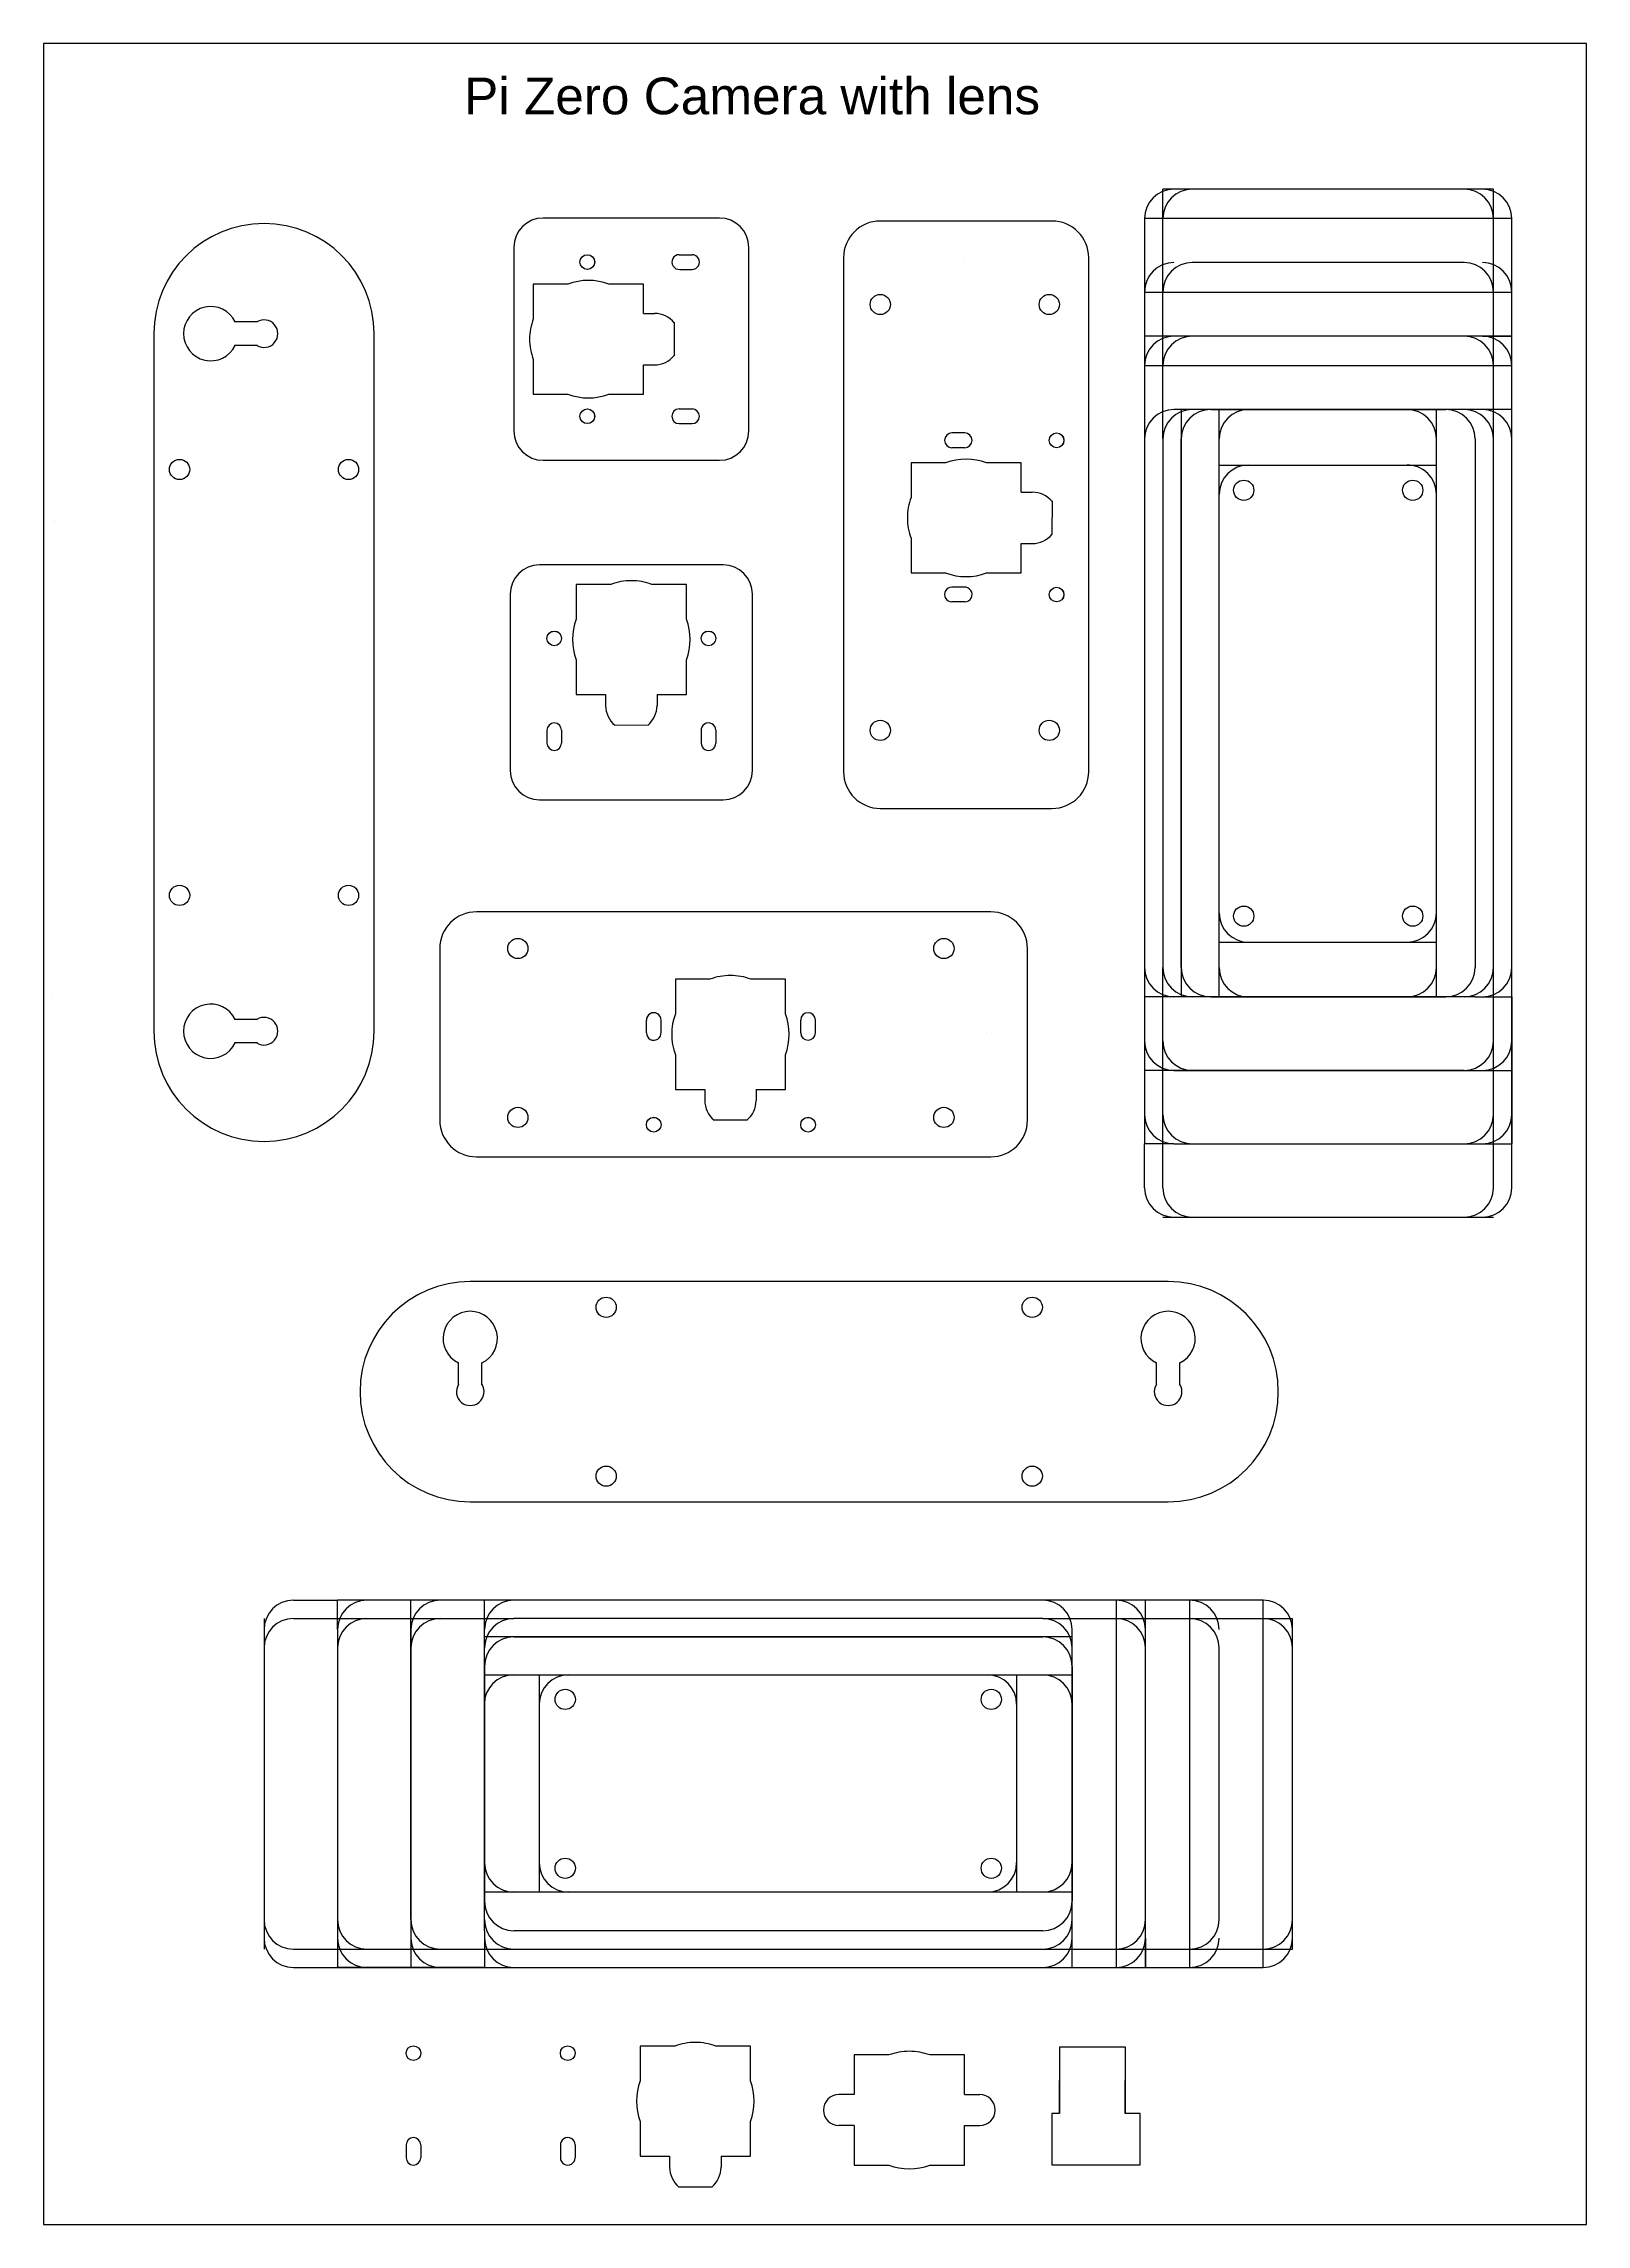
# Model space of a CAD drawing. Header units: millimetres. Extents: x -482 to 810, y -42 to 455.
# Drawn here: x 0 to 210, y 0 to 297 of the extents above; entities that cross this region are included whole.
import ezdxf

# ---------------------------------------------------------------- set-up
doc = ezdxf.new("R2010")
doc.units = ezdxf.units.MM
doc.layers.get('0').update_dxf_attribs({"lineweight": 25, "true_color": 0xffffff})
doc.styles.add('textstyle5', font='')
doc.styles.get('textstyle5').set_extended_font_data('Arial')

msp = doc.modelspace()

# ---------------------------------------------------------------- linework, layer by layer
for p, q in [((210, 297), (0, 297)), ((0, 297), (0, 0)), ((210, 0), (210, 297)), ((197.36, 277.17), (152.36, 277.17)), ((152.36, 243.17), (152.36, 277.17)), ((193.36, 277.17), (156.36, 277.17)), ((197.36, 243.17), (197.36, 277.17)), ((92, 273.25), (68, 273.25)), ((30, 272.5), (30, 272.5)), ((137.26, 272.84), (113.89, 272.84)), ((199.86, 273.17), (149.86, 273.17)), ((149.86, 273.17), (149.86, 263.17)), ((199.86, 253.17), (199.86, 273.17)), ((64, 269.25), (64, 244.25)), ((86.51, 268.25), (88.26, 268.25)), ((96, 244.25), (96, 269.25)), ((108.89, 267.84), (108.89, 197.84)), ((142.26, 197.84), (142.26, 267.84)), ((86.59, 266.25), (88.25, 266.25)), ((125.29, 267.27), (125.29, 267.27)), ((149.86, 267.17), (149.86, 147.17)), ((193.36, 267.17), (156.36, 267.17)), ((199.86, 147.17), (199.86, 267.17)), ((71.37, 264.25), (66.65, 264.25)), ((66.65, 264.25), (66.65, 259.53)), ((81.65, 264.25), (76.93, 264.25)), ((81.65, 260.25), (81.65, 264.25)), ((149.86, 263.17), (149.86, 151.17)), ((149.86, 263.17), (199.86, 263.17)), ((199.86, 151.17), (199.86, 263.17)), ((29.1, 259.1), (26, 259.1)), ((81.65, 260.25), (83.15, 260.25)), ((85.85, 259.05), (85.84, 254.5)), ((15, 257.5), (15, 162.5)), ((29.1, 255.9), (26, 255.9)), ((45, 162.5), (45, 257.5)), ((199.86, 257.17), (149.86, 257.17)), ((193.36, 257.17), (156.36, 257.17)), ((195.86, 257.17), (199.86, 257.17)), ((66.65, 253.97), (66.65, 249.25)), ((81.65, 249.25), (81.65, 253.25)), ((81.65, 253.25), (83.15, 253.25)), ((149.86, 253.17), (199.86, 253.17)), ((66.65, 249.25), (71.37, 249.25)), ((76.93, 249.25), (81.65, 249.25)), ((86.51, 247.25), (88.26, 247.25)), ((149.86, 247.17), (149.86, 147.17)), ((149.86, 247.17), (149.86, 167.17)), ((199.86, 247.17), (153.86, 247.17)), ((154.86, 247.17), (154.86, 167.17)), ((193.36, 247.17), (156.36, 247.17)), ((158.86, 247.17), (190.86, 247.17)), ((160.01, 167.12), (160.01, 247.17)), ((189.59, 167.13), (189.59, 247.17)), ((199.86, 147.17), (199.86, 247.17)), ((199.86, 167.17), (199.86, 247.17)), ((86.51, 245.25), (88.26, 245.25)), ((125.38, 243.97), (123.63, 243.97)), ((125.38, 241.97), (123.63, 241.97)), ((149.86, 243.17), (149.86, 171.17)), ((152.36, 243.17), (152.36, 171.17)), ((154.86, 171.17), (154.86, 243.17)), ((194.86, 243.17), (194.86, 171.17)), ((197.36, 171.17), (197.36, 243.17)), ((199.86, 171.17), (199.86, 243.17)), ((68, 240.25), (92, 240.25)), ((122.78, 239.91), (118.07, 239.91)), ((118.07, 239.91), (118.07, 235.19)), ((133.07, 239.91), (128.35, 239.91)), ((133.07, 235.91), (133.07, 239.91)), ((160.03, 239.61), (189.59, 239.61)), ((133.07, 235.91), (134.57, 235.91)), ((137.27, 234.71), (137.26, 230.16)), ((1.53, 231.9), (1.53, 231.9)), ((118.07, 229.63), (118.07, 224.91)), ((133.07, 224.91), (133.07, 228.91)), ((133.07, 228.91), (134.57, 228.91)), ((92.5, 226), (67.5, 226)), ((77.22, 223.35), (72.5, 223.35)), ((72.5, 223.35), (72.5, 218.63)), ((87.5, 223.35), (82.78, 223.35)), ((87.5, 218.63), (87.5, 223.35)), ((118.07, 224.91), (122.78, 224.91)), ((125.3, 222.96), (123.63, 222.97)), ((128.35, 224.91), (133.07, 224.91)), ((63.5, 222), (63.5, 198)), ((96.5, 198), (96.5, 222)), ((125.38, 220.97), (123.63, 220.97)), ((72.5, 213.07), (72.5, 208.35)), ((87.5, 208.35), (87.5, 213.07)), ((72.5, 208.35), (76.5, 208.35)), ((76.5, 208.35), (76.5, 206.85)), ((83.5, 208.35), (87.5, 208.35)), ((83.5, 208.35), (83.5, 206.85)), ((68.5, 203.49), (68.5, 201.74)), ((70.5, 203.49), (70.5, 201.74)), ((82.3, 204.15), (77.75, 204.16)), ((89.5, 203.41), (89.5, 201.75)), ((91.5, 203.49), (91.5, 201.74)), ((67.5, 194), (92.5, 194)), ((113.89, 192.84), (137.26, 192.84)), ((128.92, 178.76), (58.92, 178.76)), ((53.92, 173.76), (53.92, 150.39)), ((133.92, 150.39), (133.92, 173.76)), ((160.03, 174.61), (189.59, 174.61)), ((90.71, 169.58), (85.99, 169.58)), ((85.99, 169.58), (85.99, 164.87)), ((100.99, 169.58), (96.28, 169.58)), ((100.99, 164.87), (100.99, 169.58)), ((152.36, 141.17), (152.36, 171.17)), ((197.36, 141.17), (197.36, 171.17)), ((1.05, 167.12), (1.05, 167.12)), ((153.86, 167.17), (149.86, 167.17)), ((156.36, 167.17), (153.86, 167.17)), ((194.86, 167.17), (154.86, 167.17)), ((158.86, 167.17), (190.86, 167.17)), ((194.86, 167.17), (199.86, 167.17)), ((199.86, 147.17), (199.86, 167.17)), ((199.86, 167.17), (199.86, 167.17)), ((199.86, 167.17), (199.86, 147.17)), ((29.1, 164.1), (26, 164.1)), ((82.05, 162.27), (82.05, 164.02)), ((84.05, 162.35), (84.05, 164.01)), ((103.05, 162.27), (103.05, 164.02)), ((105.05, 162.27), (105.05, 164.02)), ((29.1, 160.9), (26, 160.9)), ((128.35, 162.36), (128.35, 162.36)), ((85.99, 159.3), (85.99, 154.58)), ((100.99, 154.58), (100.99, 159.3)), ((85.99, 154.58), (89.99, 154.58)), ((89.99, 154.58), (89.99, 153.08)), ((96.99, 154.58), (100.99, 154.58)), ((96.99, 154.58), (96.99, 153.08)), ((153.86, 157.17), (149.86, 157.17)), ((193.36, 157.17), (153.86, 157.17)), ((153.86, 157.17), (195.86, 157.17)), ((156.36, 157.17), (193.36, 157.17)), ((195.86, 157.17), (199.86, 157.17)), ((95.79, 150.38), (91.24, 150.39)), ((30, 147.5), (30, 147.5)), ((149.86, 141.17), (149.86, 147.17)), ((153.86, 147.17), (149.86, 147.17)), ((153.86, 147.17), (199.86, 147.17)), ((156.36, 147.17), (193.36, 147.17)), ((199.86, 147.17), (199.86, 147.17)), ((199.86, 141.17), (199.86, 147.17)), ((58.92, 145.39), (128.92, 145.39)), ((152.36, 137.17), (197.36, 137.17)), ((156.36, 137.17), (193.36, 137.17)), ((153.07, 128.4), (58.07, 128.4)), ((56.47, 114.3), (56.47, 117.4)), ((59.67, 114.3), (59.67, 117.4)), ((151.47, 114.3), (151.47, 117.4)), ((154.67, 114.3), (154.67, 117.4)), ((43.07, 113.4), (43.07, 113.4)), ((168.07, 113.4), (168.07, 113.4)), ((58.07, 98.4), (153.07, 98.4)), ((34, 85), (40, 85)), ((160, 85), (40, 85)), ((140, 85), (40, 85)), ((40, 81), (40, 85)), ((156, 85), (44, 85)), ((50, 81), (50, 85)), ((140, 85), (60, 85)), ((60, 81), (60, 85)), ((136, 85), (64, 85)), ((146, 85), (146, 35)), ((150, 35), (150, 85)), ((166, 85), (156, 85)), ((156, 85), (156, 35)), ((166, 35), (166, 85)), ((30, 82.5), (30, 37.5)), ((34, 82.5), (64, 82.5)), ((40, 81), (40, 35)), ((50, 41.5), (50, 81)), ((50, 81), (50, 39)), ((60, 78.5), (60, 81)), ((136, 82.5), (64, 82.5)), ((136, 82.5), (170, 82.5)), ((140, 35), (140, 81)), ((170, 37.5), (170, 82.5)), ((30, 78.5), (30, 41.5)), ((40, 78.5), (40, 41.5)), ((50, 78.5), (50, 41.5)), ((60, 40), (60, 80)), ((140, 80), (60, 80)), ((64, 80), (136, 80)), ((140, 41.5), (140, 78.5)), ((150, 41.5), (150, 78.5)), ((160, 41.5), (160, 78.5)), ((170, 41.5), (170, 78.5)), ((59.95, 74.85), (140, 74.85)), ((60, 76), (60, 44)), ((67.45, 74.83), (67.45, 45.27)), ((132.45, 74.83), (132.45, 45.27)), ((140, 76), (140, 44)), ((59.96, 45.27), (140, 45.27)), ((50, 39), (50, 35)), ((60, 40), (60, 35)), ((136, 40), (64, 40)), ((150, 39), (150, 35)), ((34, 37.5), (64, 37.5)), ((64, 37.5), (136, 37.5)), ((136, 37.5), (170, 37.5)), ((34, 35), (40, 35)), ((40, 35), (160, 35)), ((40, 35), (140, 35)), ((40, 35), (60, 35)), ((60, 35), (40, 35)), ((40, 35), (40, 35)), ((44, 35), (156, 35)), ((60, 35), (60, 35)), ((60, 35), (140, 35)), ((64, 35), (136, 35)), ((146, 35), (166, 35)), ((85.92, 24.28), (81.21, 24.28)), ((81.21, 24.28), (81.21, 19.56)), ((96.21, 24.28), (91.49, 24.28)), ((96.21, 19.56), (96.21, 24.28)), ((138.26, 24.12), (138.23, 15.12)), ((147.26, 24.12), (138.26, 24.12)), ((147.26, 24.12), (138.26, 24.12)), ((138.26, 24.12), (138.26, 15.12)), ((147.23, 15.12), (147.26, 24.12)), ((147.26, 15.12), (147.26, 24.12)), ((115.05, 23.07), (110.34, 23.07)), ((110.34, 23.07), (110.34, 17.67)), ((125.34, 23.07), (120.62, 23.07)), ((125.34, 17.67), (125.34, 23.07)), ((110.34, 17.67), (108.24, 17.67)), ((125.34, 17.67), (127.44, 17.67)), ((138.23, 15.12), (137.26, 15.12)), ((137.26, 15.12), (137.26, 8.12)), ((137.26, 15.12), (137.26, 8.12)), ((149.26, 15.12), (147.23, 15.12)), ((149.26, 8.12), (149.26, 15.12)), ((149.26, 8.12), (149.26, 15.12)), ((81.21, 14), (81.21, 9.28)), ((96.21, 9.28), (96.21, 14)), ((110.34, 13.47), (108.24, 13.47)), ((110.34, 13.47), (110.34, 8.07)), ((125.34, 8.07), (125.34, 13.47)), ((125.34, 13.47), (127.44, 13.47)), ((49.34, 10.82), (49.34, 9.07)), ((51.34, 10.82), (51.34, 9.07)), ((70.34, 10.74), (70.34, 9.08)), ((72.34, 10.82), (72.34, 9.07)), ((81.21, 9.28), (85.21, 9.28)), ((85.21, 9.28), (85.21, 7.78)), ((92.21, 9.28), (96.21, 9.28)), ((92.21, 9.28), (92.21, 7.78)), ((110.34, 8.07), (115.05, 8.07)), ((120.62, 8.07), (125.34, 8.07)), ((137.26, 8.12), (149.26, 8.12)), ((137.26, 8.12), (149.26, 8.12)), ((91.01, 5.08), (86.46, 5.09)), ((0, 0), (210, 0))]:
    msp.add_line(p, q)
for centre, radius in [((74, 267.25), 1), ((74.01, 267.25), 1), ((113.89, 261.47), 1.38), ((136.89, 261.47), 1.38), ((74, 246.25), 1), ((74.01, 246.25), 1), ((137.88, 242.97), 1), ((137.89, 242.97), 1), ((18.5, 239), 1.38), ((41.5, 239), 1.38), ((163.36, 236.17), 1.38), ((186.36, 236.17), 1.38), ((137.88, 221.97), 1), ((137.88, 221.97), 1), ((137.89, 221.97), 1), ((137.89, 221.97), 1), ((69.5, 216), 1), ((69.5, 215.99), 1), ((90.5, 216), 1), ((90.5, 215.99), 1), ((113.89, 203.47), 1.38), ((136.89, 203.47), 1.38), ((18.5, 181), 1.38), ((41.5, 181), 1.38), ((163.36, 178.17), 1.38), ((186.36, 178.17), 1.38), ((64.55, 173.76), 1.38), ((122.55, 173.76), 1.38), ((64.55, 150.76), 1.38), ((122.55, 150.76), 1.38), ((83.05, 149.77), 1), ((83.05, 149.77), 1), ((83.05, 149.76), 1), ((83.05, 149.76), 1), ((104.05, 149.77), 1), ((104.05, 149.76), 1), ((76.57, 124.9), 1.38), ((134.57, 124.9), 1.38), ((76.57, 101.9), 1.38), ((134.57, 101.9), 1.38), ((71, 71.5), 1.38), ((129, 71.5), 1.38), ((71, 48.5), 1.38), ((129, 48.5), 1.38), ((50.34, 23.32), 1), ((71.34, 23.32), 1)]:
    msp.add_circle(centre, radius)
for centre, radius, start, end in [((153.86, 273.17), 4, 90, 180), ((156.36, 273.17), 4, 90, 180), ((193.36, 273.17), 4, 0, 90), ((195.86, 273.17), 4, 0, 90), ((68, 269.25), 4, 90, 180), ((92, 269.25), 4, 0, 90), ((30, 257.5), 15, 90, 180), ((30, 257.5), 15, 0, 90), ((113.89, 267.84), 5, 90, 180), ((137.26, 267.84), 5, 0, 90), ((86.51, 267.25), 1, 90, 275.0006), ((88.26, 267.25), 1, 269.8688, 90), ((74.15, 256.75), 8, 69.6359, 110.3641), ((74.15, 256.75), 8, 69.6359, 110.3641), ((153.86, 263.17), 4, 90, 180), ((156.36, 263.17), 4, 90, 180), ((193.36, 263.17), 4, 0, 90), ((195.86, 263.17), 4, 0, 90), ((22.75, 257.5), 3.7, 25.622, 334.378), ((30, 257.5), 1.88, 238.5761, 121.4239), ((74.15, 256.75), 8, 159.6359, 180), ((83.15, 256.75), 3.5, 39.5204, 90), ((74.15, 256.75), 8, 180, 200.3641), ((74.15, 256.75), 8, 180, 200.3641), ((74.15, 256.75), 8, 180, 200.3641), ((153.86, 253.17), 4, 90, 180), ((156.36, 253.17), 4, 90, 180), ((193.36, 253.17), 4, 0, 90), ((195.86, 253.17), 4, 0, 90), ((83.15, 256.75), 3.5, 270, 320.312), ((74.15, 256.75), 8, 249.6359, 290.3641), ((74.15, 256.75), 8, 249.6359, 290.3641), ((86.51, 246.25), 1, 90, 270), ((88.26, 246.25), 1, 270, 90), ((153.86, 243.17), 4, 90, 180), ((156.36, 243.17), 4, 90, 180), ((158.86, 243.17), 4, 90, 180), ((164.02, 243.17), 4, 90, 180), ((185.59, 243.16), 4, 0, 90), ((190.86, 243.17), 4, 0, 90), ((193.36, 243.17), 4, 0, 90), ((195.86, 243.17), 4, 0, 90), ((68, 244.25), 4, 180, 270), ((92, 244.25), 4, 270, 0), ((123.63, 242.97), 1, 90, 270), ((125.38, 242.97), 1, 270, 90), ((125.57, 232.41), 8, 69.6359, 110.3641), ((125.57, 232.41), 8, 69.6359, 110.3641), ((164.03, 235.61), 4, 90, 180), ((185.59, 235.62), 4, 0, 90), ((125.57, 232.41), 8, 159.6359, 180), ((134.57, 232.41), 3.5, 39.5204, 90), ((125.57, 232.41), 8, 180, 200.3641), ((125.57, 232.41), 8, 180, 200.3641), ((125.57, 232.41), 8, 180, 200.3641), ((134.57, 232.41), 3.5, 270, 320.312), ((67.5, 222), 4, 90, 180), ((92.5, 222), 4, 0, 90), ((80, 215.85), 8, 90, 110.3641), ((80, 215.85), 8, 90, 110.3641), ((80, 215.85), 8, 90, 110.3641), ((80, 215.85), 8, 69.6359, 90), ((123.63, 221.97), 1, 89.8688, 270), ((125.57, 232.41), 8, 249.6359, 290.3641), ((125.57, 232.41), 8, 249.6359, 290.3641), ((125.38, 221.97), 1, 270, 95.0006), ((80, 215.85), 8, 159.6359, 200.3641), ((80, 215.85), 8, 159.6359, 200.3641), ((80, 215.85), 8, 339.6359, 20.3641), ((80, 215.85), 8, 339.6359, 20.3641), ((80, 206.85), 3.5, 180, 230.312), ((80, 206.85), 3.5, 309.5204, 0), ((69.5, 203.49), 1, 0, 180), ((90.5, 203.49), 1, 0, 185.0006), ((69.5, 201.74), 1, 180, 0), ((90.5, 201.74), 1, 179.8688, 0), ((67.5, 198), 4, 180, 270), ((92.5, 198), 4, 270, 0), ((113.89, 197.84), 5, 180, 270), ((137.26, 197.84), 5, 270, 0), ((58.92, 173.76), 5, 90, 180), ((128.92, 173.76), 5, 0, 90), ((164.03, 178.61), 4, 180, 270), ((185.6, 178.62), 4, 270, 0), ((93.49, 162.08), 8, 90, 110.3641), ((93.49, 162.08), 8, 90, 110.3641), ((93.49, 162.08), 8, 90, 110.3641), ((93.49, 162.08), 8, 69.6359, 90), ((153.86, 171.17), 4, 180, 270), ((156.36, 171.17), 4, 180, 270), ((158.86, 171.17), 4, 180, 270), ((164.02, 171.16), 4, 180, 270), ((185.6, 171.18), 4, 270, 0), ((190.86, 171.17), 4, 270, 0), ((193.36, 171.17), 4, 270, 0), ((195.86, 171.17), 4, 270, 0), ((22.75, 162.5), 3.7, 25.622, 334.378), ((30, 162.5), 1.88, 238.5761, 121.4239), ((83.05, 164.02), 1, 359.8688, 180), ((93.49, 162.08), 8, 159.6359, 200.3641), ((93.49, 162.08), 8, 159.6359, 200.3641), ((93.49, 162.08), 8, 339.6359, 20.3641), ((93.49, 162.08), 8, 339.6359, 20.3641), ((104.05, 164.02), 1, 0, 180), ((30, 162.5), 15, 180, 270), ((30, 162.5), 15, 270, 0), ((83.05, 162.27), 1, 180, 5.0006), ((104.05, 162.27), 1, 180, 0), ((153.86, 161.17), 4, 180, 270), ((156.36, 161.17), 4, 180, 270), ((193.36, 161.17), 4, 270, 0), ((195.86, 161.17), 4, 270, 0), ((93.49, 153.08), 3.5, 180, 230.312), ((93.49, 153.08), 3.5, 309.5204, 0), ((58.92, 150.39), 5, 180, 270), ((128.92, 150.39), 5, 270, 0), ((153.86, 151.17), 4, 180, 270), ((156.36, 151.17), 4, 180, 270), ((193.36, 151.17), 4, 270, 0), ((195.86, 151.17), 4, 270, 0), ((153.86, 141.17), 4, 180, 270), ((156.36, 141.17), 4, 180, 270), ((193.36, 141.17), 4, 270, 0), ((195.86, 141.17), 4, 270, 0), ((58.07, 113.4), 15, 90, 180), ((153.07, 113.4), 15, 0, 90), ((58.07, 120.65), 3.7, 295.622, 244.378), ((153.07, 120.65), 3.7, 295.622, 244.378), ((58.07, 113.4), 15, 180, 270), ((58.07, 113.4), 1.88, 148.5761, 31.4239), ((153.07, 113.4), 1.88, 148.5761, 31.4239), ((153.07, 113.4), 15, 270, 0), ((34, 81), 4, 90, 180), ((44, 81), 4, 90, 180), ((54, 81), 4, 90, 180), ((64, 81), 4, 90, 180), ((136, 81), 4, 0, 90), ((146, 81), 4, 0, 90), ((156, 81), 4, 0, 90), ((166, 81), 4, 0, 90), ((34, 78.5), 4, 90, 180), ((44, 78.5), 4, 90, 180), ((54, 78.5), 4, 90, 180), ((64, 78.5), 4, 90, 180), ((136, 78.5), 4, 0, 90), ((146, 78.5), 4, 0, 90), ((156, 78.5), 4, 0, 90), ((166, 78.5), 4, 0, 90), ((64, 76), 4, 90, 180), ((136, 76), 4, 0, 90), ((63.99, 70.84), 4, 90, 180), ((71.45, 70.83), 4, 90, 180), ((128.45, 70.83), 4, 0, 90), ((136, 70.84), 4, 0, 90), ((64.01, 49.26), 4, 180, 270), ((71.45, 49.26), 4, 180, 270), ((128.45, 49.27), 4, 270, 0), ((135.99, 49.27), 4, 270, 0), ((64, 44), 4, 180, 270), ((136, 44), 4, 270, 0), ((34, 41.5), 4, 180, 270), ((34, 39), 4, 180, 270), ((44, 41.5), 4, 180, 270), ((44, 39), 4, 180, 270), ((54, 41.5), 4, 180, 270), ((54, 39), 4, 180, 270), ((64, 41.5), 4, 180, 270), ((64, 39), 4, 180, 270), ((136, 41.5), 4, 270, 0), ((136, 39), 4, 270, 0), ((146, 41.5), 4, 270, 0), ((146, 39), 4, 270, 0), ((156, 41.5), 4, 270, 0), ((156, 39), 4, 270, 0), ((166, 41.5), 4, 270, 0), ((166, 39), 4, 270, 0), ((88.71, 16.78), 8, 90, 110.3641), ((88.71, 16.78), 8, 90, 110.3641), ((88.71, 16.78), 8, 90, 110.3641), ((88.71, 16.78), 8, 69.6359, 90), ((117.84, 15.57), 8, 90, 110.3641), ((117.84, 15.57), 8, 90, 110.3641), ((117.84, 15.57), 8, 90, 110.3641), ((117.84, 15.57), 8, 69.6359, 90), ((88.71, 16.78), 8, 159.6359, 200.3641), ((88.71, 16.78), 8, 159.6359, 200.3641), ((88.71, 16.78), 8, 339.6359, 20.3641), ((88.71, 16.78), 8, 339.6359, 20.3641), ((108.24, 15.57), 2.1, 90, 270), ((127.44, 15.57), 2.1, 270, 90), ((50.34, 10.82), 1, 0, 180), ((50.34, 9.07), 1, 180, 0), ((71.34, 10.82), 1, 0, 185.0006), ((71.34, 9.07), 1, 179.8688, 0), ((88.71, 7.78), 3.5, 180, 230.312), ((88.71, 7.78), 3.5, 309.5204, 0), ((117.84, 15.57), 8, 249.6359, 290.3641), ((117.84, 15.57), 8, 249.6359, 290.3641)]:
    msp.add_arc(centre, radius, start, end)

# ---------------------------------------------------------------- texts
at = {"insert": (57.23, 292.37), "char_height": 1, "attachment_point": 1, "style": 'textstyle5'}
msp.add_mtext('\\H5;Pi Zero Camera with lens', dxfattribs=at)

doc.saveas('drawing.dxf')
